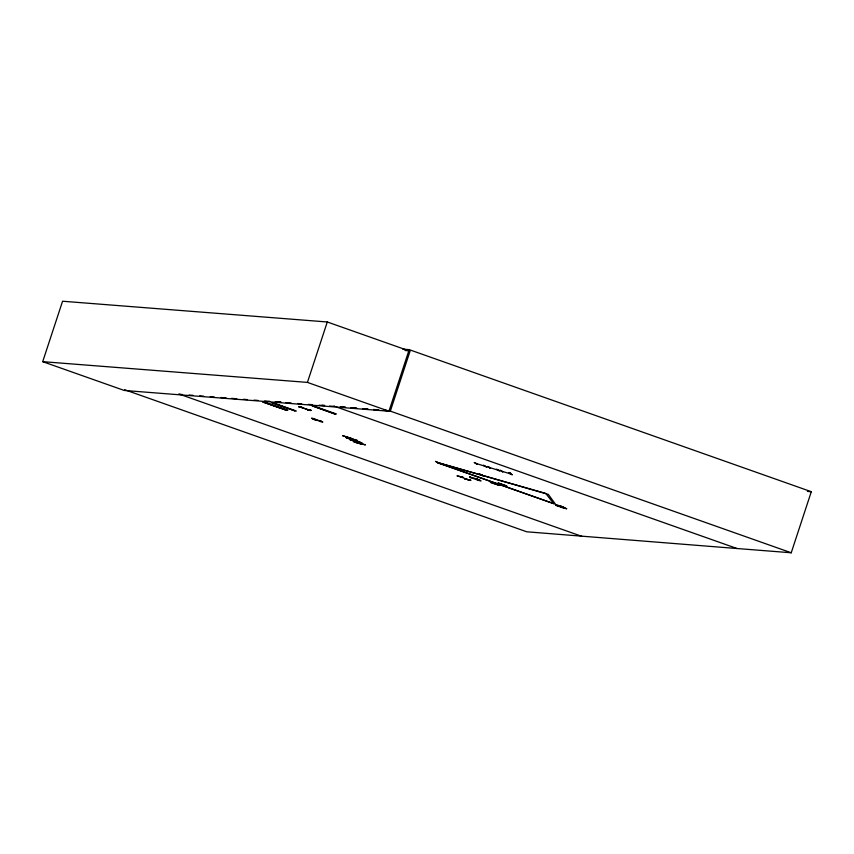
<?xml version="1.0" encoding="UTF-8"?>
<svg xmlns="http://www.w3.org/2000/svg" width="854" height="854" viewBox="0 0 854 854"><rect width="100%" height="100%" fill="white"/><g stroke="black" fill="none" stroke-linecap="round" stroke-linejoin="round"><path stroke-width="1.28" d="M464.8 478.859L470.746 480.29L465.067 478.966M287.649 410.166L263.886 402.063M264.132 402.085L287.649 410.39M296.381 411.062L273.099 402.778M286.207 410.219L262.658 401.935L286.496 410.251M312.084 405.831L335.12 414.051M313.503 405.949L336.497 413.998M353.93 441.849L362.48 444.347M354.57 440.066L346.148 437.6M356.641 442.233L365.128 444.817M358.669 442.372L349.948 439.757L359.31 442.746M309.34 410.091L300.192 407.07M309.447 410.208L300.33 407.059M498.128 482.99L506.678 486.065M506.721 485.937L498.138 482.948M477.066 478.955L469.572 477.044L477.813 480.172M563.085 506.849L561.558 506.465M336.177 406.899L737.034 548.524L791.231 552.773L811.3 491.712L409.194 349.649L388.954 411.212L124.236 390.459L42.7 361.658L62.566 301.227L327.285 321.979L408.82 350.78L404.945 350.482M299.049 406.888L301.878 407.112M42.7 361.658L307.419 382.4L327.285 321.979M308.198 410.262L311.016 410.432L308.198 410.24M310.707 409.813L311.016 410.486L307.856 410.069M342.678 435.764L351.4 438.401L342.881 435.721M346.831 438.049L355.371 440.589M355.2 440.493L345.966 437.568M361.84 443.012L353.3 440.472L362.011 443.002M410.112 350.973L390.406 410.902L384.129 410.39M439.554 463.391L435.487 461.406M457.178 475.945L463.231 477.375L457.232 475.891M465.078 479.041L470.746 480.258M476.959 464.085L474.205 462.484M479.734 474.109L483.802 476.105L479.414 473.949M483.748 465.366L486.502 466.967M487.271 466.465L490.495 468.238L487.741 466.636M490.409 482.414L499.152 485.339L490.516 482.286M496.9 469.369L499.259 470.789M502.59 471.803L499.836 470.202M512.165 474.707L509.091 472.508M509.294 473.49L509.582 472.614M510.34 473.842L510.329 472.828M357.452 440.536L348.891 438.049L357.602 440.589M271.593 402.682L295.185 410.945L271.625 402.65M312.308 405.831L335.312 414.115M435.839 461.48L439.853 463.476M474.525 462.58L477.322 464.181M490.442 468.131L487.645 466.53M301.473 407.038L298.59 406.867M500.156 470.298L502.91 471.899M311.785 418.236L312.948 419.068M566.629 508.717L563.01 506.956M402.736 349.147L409.194 349.649M278.287 401.754L280.934 401.967M322.043 405.191L324.701 405.394M179.767 394.292L182.414 394.505M189.054 395.028L193.025 395.338M199.655 395.85L203.636 396.171M210.265 396.683L214.247 397.003M220.876 397.516L226.182 397.932M231.487 398.348L236.793 398.765M243.422 399.288L247.404 399.597M254.033 400.12L258.004 400.43M264.644 400.953L269.939 401.359M275.244 401.775L280.55 402.191M285.855 402.608L291.161 403.024M297.79 403.547L301.772 403.857M308.401 404.38L312.383 404.689M319.012 405.212L324.317 405.629M329.623 406.045L334.928 406.461L333.978 406.12M341.376 406.963L345.251 407.262M351.699 407.774L356.865 408.18M363.313 408.682L367.188 408.981M373.636 409.493L378.792 409.899L373.486 409.546M383.958 410.304L389.114 410.699L791.231 552.773M807.425 491.413L811.3 491.712M340.244 406.878L345.56 407.305M350.887 407.732L356.203 408.159M362.854 408.692L368.17 409.119M311.753 418.225L313.386 418.556M469.86 477.034L470.49 477.14M556.52 505.024L555.73 505.109M566.661 508.728L565.028 508.397M350.353 438.871L346.98 437.088M353.214 439.383L356.299 440.995M351.57 439.532L350.93 439.276L354.335 441.048M356.556 441.144L353.535 439.479M357.57 441.796L360.591 443.45M355.574 441.721L354.869 441.443L358.338 443.237M360.964 443.568L357.89 441.881M437.846 462.537L438.753 462.804M312.927 419.058L322.823 422.015L313.375 418.535L314.603 418.887M556.498 505.013L561.569 506.443L560.085 505.984M475.966 463.455L484.549 466.07M489.086 467.405L497.818 470.074M501.597 471.173L510.244 473.81M480.524 474.771L481.336 475.005M319.716 421.374L320.955 421.695M477.802 480.172C488.114 483.097 469.871 476.308 479.446 480.012M557.459 505.237L558.697 505.579M563.832 508.055L565.049 508.386L558.153 506.198M352.168 439.853L360.719 442.393M356.577 442.276L365.298 444.891M510.489 472.924L509.881 472.742M560.95 507.191L562.423 507.671M307.419 382.4L388.954 411.212M737.034 548.524L526.737 531.786L124.631 389.712M178.817 393.961L581.873 536.365M314.058 419.506L315.404 419.997M467.202 479.425L460.423 476.767M557.032 505.749L558.174 506.198M320.261 420.734L321.382 421.182M557.054 505.76L555.698 505.098M470.191 477.461L471.024 477.834M362.416 444.454L354.058 441.945M509.027 472.902L512.154 474.76M496.548 469.209L499.643 470.992M486.534 467.021L483.428 465.27M438.497 462.953L437.942 462.911L555.484 504.234L548.332 494.391L437.696 462.569L545.77 493.441L553.723 503.668L438.497 462.953"/></g></svg>
